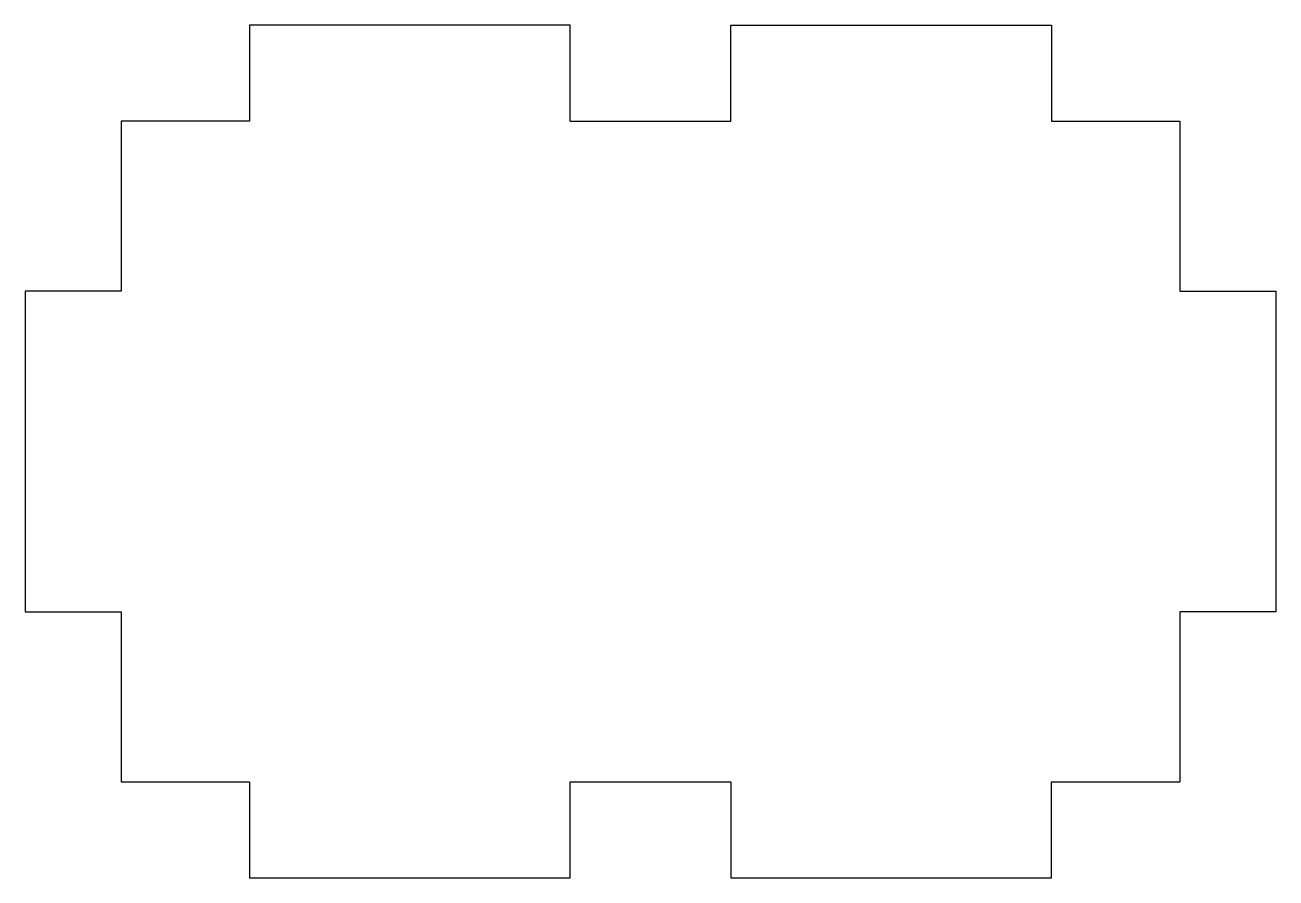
# Model space of a CAD drawing. Extents: x 6 to 45, y -3 to 23.6.
import ezdxf

# ---------------------------------------------------------------- set-up
doc = ezdxf.new("R2010")
doc.units = 0
doc.layers.get('0').update_dxf_attribs({"linetype": 'continuous'})

# ---------------------------------------------------------------- blocks, each defined once
blk = doc.blocks.new('PAD005')
at = {"color": 0}
for p, q in [((23, 23.6), (13, 23.6)), ((13, 23.6), (13, 20.6)), ((23, 20.6), (23, 23.6)), ((28, 23.6), (38, 23.6)), ((28, 20.6), (28, 23.6)), ((38, 23.6), (38, 20.6)), ((13, 20.6), (9, 20.6)), ((9, 20.6), (9, 15.3)), ((23, 20.6), (28, 20.6)), ((38, 20.6), (42, 20.6)), ((42, 20.6), (42, 15.3)), ((9, 15.3), (6, 15.3)), ((6, 15.3), (6, 5.3)), ((42, 15.3), (45, 15.3)), ((45, 15.3), (45, 5.3)), ((6, 5.3), (9, 5.3)), ((9, 5.3), (9, 0)), ((42, 5.3), (42, 0)), ((45, 5.3), (42, 5.3)), ((9, 0), (13, 0)), ((13, 0), (13, -3)), ((23, -3), (23, 0)), ((38, -3), (38, 0)), ((38, 0), (42, 0)), ((23, 0), (28, 0)), ((28, 0), (28, -3)), ((13, -3), (23, -3)), ((28, -3), (38, -3))]:
    blk.add_line(p, q, dxfattribs=at)

msp = doc.modelspace()

# ---------------------------------------------------------------- block references
at = {"color": 0}
msp.add_blockref('PAD005', (0, 0), dxfattribs=at)

doc.saveas('drawing.dxf')
